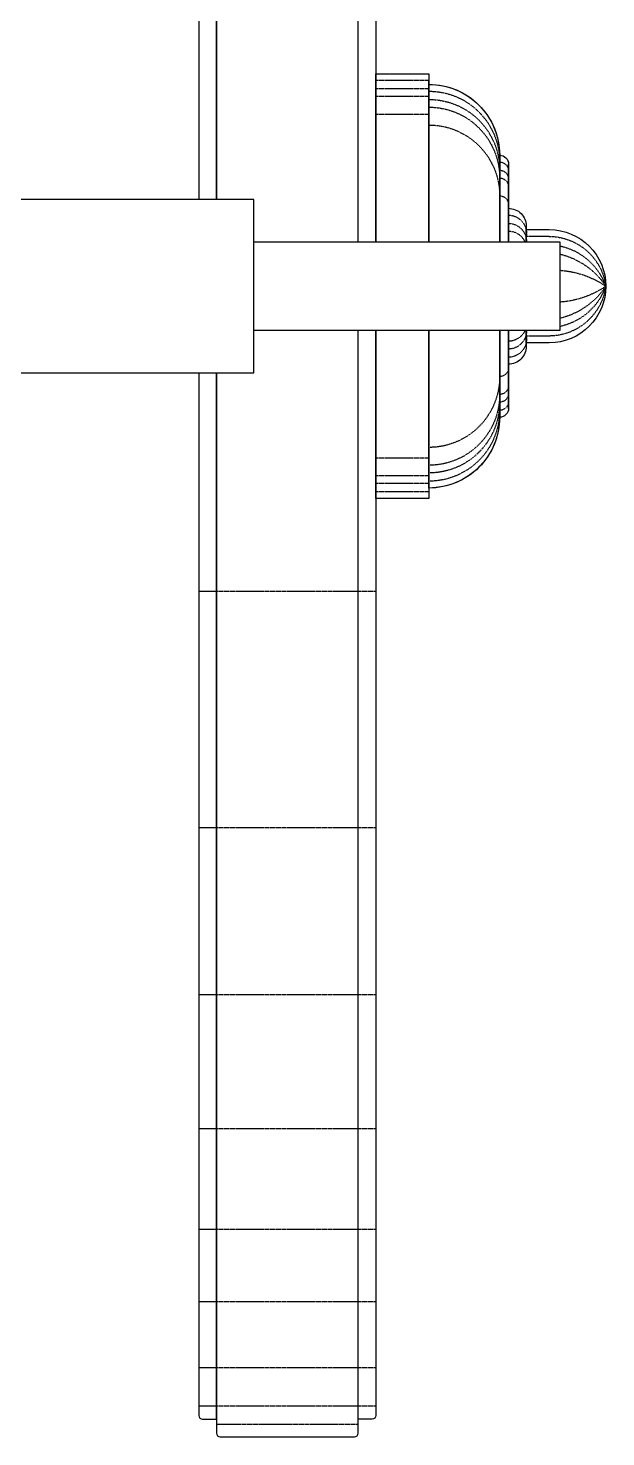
# Model space of a CAD drawing. Header units: millimetres. Extents: x -2664 to 5367, y -2692 to 3839.
# Drawn here: x 2521.8 to 2685, y 1841.5 to 2239.4 of the extents above; entities that cross this region are included whole.
import ezdxf

# ---------------------------------------------------------------- set-up
doc = ezdxf.new("R2010")
doc.units = ezdxf.units.MM
doc.header["$LTSCALE"] = 0.1
doc.header["$MEASUREMENT"] = 0
doc.set_wipeout_variables(frame=1)
doc.linetypes.add('ACAD_ISO07W100', pattern=[3, 0, -3])
doc.layers.add('CART', color=1, linetype='Continuous')
doc.layers.add('METAL', color=5, linetype='Continuous')

# ---------------------------------------------------------------- blocks, each defined once
blk = doc.blocks.new('*U59')
at = {"color": 8, "linetype": 'ACAD_ISO07W100', "ltscale": 0.1, "true_color": 0x7a7a7a}
blk.add_wipeout([(-5592.55, 2491.52), (-5552.55, 2491.52), (-5552.55, 2486.52), (-5547.55, 2486.52), (-5547.55, 2166.52), (-5662.55, 2166.52), (-5662.55, 2166.58), (-5662.55, 2166.68), (-5662.55, 2166.9), (-5662.51, 2167.62), (-5662.47, 2168.11), (-5662.42, 2168.55), (-5662.34, 2169.09), (-5662.25, 2169.59), (-5662.12, 2170.23), (-5661.99, 2170.72), (-5661.84, 2171.24), (-5661.68, 2171.72), (-5661.51, 2172.2), (-5661.38, 2172.54), (-5661.18, 2173.01), (-5660.93, 2173.54), (-5660.71, 2173.97), (-5660.53, 2174.31), (-5660.35, 2174.62), (-5660.04, 2175.12), (-5659.75, 2175.56), (-5659.48, 2175.94), (-5659.03, 2176.53), (-5658.76, 2176.87), (-5658.41, 2177.26), (-5657.19, 2178.47), (-5656.43, 2179.1), (-5655.51, 2179.78), (-5654.58, 2180.36), (-5653.6, 2180.88), (-5652.8, 2181.25), (-5652, 2181.56), (-5651.2, 2181.83), (-5650.32, 2182.07), (-5649.59, 2182.23), (-5648.73, 2182.37), (-5647.86, 2182.47), (-5647.02, 2182.51), (-5646, 2182.52), (-5640.05, 2182.52), (-5640.05, 2183.52), (-5640.04, 2183.8), (-5640, 2184.2), (-5639.93, 2184.59), (-5639.85, 2184.93), (-5639.73, 2185.29), (-5639.53, 2185.73), (-5639.29, 2186.16), (-5638.99, 2186.6), (-5638.64, 2187), (-5638.28, 2187.34), (-5637.8, 2187.69), (-5637.29, 2187.99), (-5636.73, 2188.23), (-5636.09, 2188.41), (-5635.72, 2188.48), (-5635.32, 2188.51), (-5635.05, 2188.52), (-5635.05, 2201.02), (-5635.02, 2201.43), (-5634.92, 2201.81), (-5634.76, 2202.19), (-5634.32, 2202.79), (-5633.96, 2203.09), (-5633.57, 2203.3), (-5633.28, 2203.41), (-5632.99, 2203.48), (-5632.76, 2203.51), (-5632.55, 2203.52), (-5632.5, 2204.9), (-5632.29, 2206.71), (-5631.94, 2208.43), (-5631.48, 2209.98), (-5630.88, 2211.52), (-5630.05, 2213.2), (-5629.33, 2214.4), (-5628.36, 2215.77), (-5627.52, 2216.78), (-5626.34, 2218), (-5624.9, 2219.25), (-5623.67, 2220.14), (-5621.68, 2221.31), (-5620.21, 2221.99), (-5619.23, 2222.37), (-5618.1, 2222.73), (-5616.75, 2223.07), (-5615.54, 2223.3), (-5614.24, 2223.45), (-5612.95, 2223.52), (-5612.55, 2223.52), (-5612.55, 2226.52), (-5597.55, 2226.52), (-5597.55, 2486.52), (-5592.55, 2486.52)], dxfattribs=at)
at = {"layer": 'CART'}
for centre, radius in [((-5612.55, 2203.52), 20), ((-5632.55, 2201.02), 2.5)]:
    blk.add_arc(centre, radius, 90, 180, dxfattribs=at)
at = {"color": 8, "linetype": 'ACAD_ISO07W100', "ltscale": 0.1, "true_color": 0x7a7a7a}
blk.add_wipeout([(-5592.55, 1841.52), (-5552.55, 1841.52), (-5552.55, 1846.52), (-5547.55, 1846.52), (-5547.55, 2166.52), (-5662.55, 2166.52), (-5662.55, 2166.46), (-5662.55, 2166.36), (-5662.55, 2166.14), (-5662.51, 2165.42), (-5662.47, 2164.93), (-5662.42, 2164.49), (-5662.34, 2163.95), (-5662.25, 2163.45), (-5662.12, 2162.81), (-5661.99, 2162.32), (-5661.84, 2161.8), (-5661.68, 2161.32), (-5661.51, 2160.84), (-5661.38, 2160.5), (-5661.18, 2160.03), (-5660.93, 2159.5), (-5660.71, 2159.07), (-5660.53, 2158.73), (-5660.35, 2158.42), (-5660.04, 2157.92), (-5659.75, 2157.48), (-5659.48, 2157.1), (-5659.03, 2156.51), (-5658.76, 2156.17), (-5658.41, 2155.78), (-5657.19, 2154.57), (-5656.43, 2153.94), (-5655.51, 2153.26), (-5654.58, 2152.68), (-5653.6, 2152.16), (-5652.8, 2151.79), (-5652, 2151.48), (-5651.2, 2151.21), (-5650.32, 2150.97), (-5649.59, 2150.81), (-5648.73, 2150.67), (-5647.86, 2150.57), (-5647.02, 2150.53), (-5646, 2150.52), (-5640.05, 2150.52), (-5640.05, 2149.52), (-5640.04, 2149.24), (-5640, 2148.84), (-5639.93, 2148.45), (-5639.85, 2148.11), (-5639.73, 2147.75), (-5639.53, 2147.31), (-5639.29, 2146.88), (-5638.99, 2146.44), (-5638.64, 2146.04), (-5638.28, 2145.7), (-5637.8, 2145.35), (-5637.29, 2145.05), (-5636.73, 2144.81), (-5636.09, 2144.63), (-5635.72, 2144.56), (-5635.32, 2144.53), (-5635.05, 2144.52), (-5635.05, 2132.02), (-5635.02, 2131.61), (-5634.92, 2131.23), (-5634.76, 2130.85), (-5634.32, 2130.25), (-5633.96, 2129.95), (-5633.57, 2129.74), (-5633.28, 2129.63), (-5632.99, 2129.56), (-5632.76, 2129.53), (-5632.55, 2129.52), (-5632.5, 2128.14), (-5632.29, 2126.33), (-5631.94, 2124.61), (-5631.48, 2123.06), (-5630.88, 2121.52), (-5630.05, 2119.84), (-5629.33, 2118.64), (-5628.36, 2117.27), (-5627.52, 2116.26), (-5626.34, 2115.04), (-5624.9, 2113.79), (-5623.67, 2112.9), (-5621.68, 2111.73), (-5620.21, 2111.05), (-5619.23, 2110.67), (-5618.1, 2110.31), (-5616.75, 2109.97), (-5615.54, 2109.74), (-5614.24, 2109.59), (-5612.95, 2109.52), (-5612.55, 2109.52), (-5612.55, 2106.52), (-5597.55, 2106.52), (-5597.55, 1846.52), (-5592.55, 1846.52)], dxfattribs=at)
for p, q in [((-5597.55, 2080.25), (-5547.55, 2080.25)), ((-5597.55, 2013.53), (-5547.55, 2013.53)), ((-5597.55, 1966.32), (-5547.55, 1966.32)), ((-5597.55, 1928.5), (-5547.55, 1928.5)), ((-5597.55, 1900.07), (-5547.55, 1900.07)), ((-5597.55, 1879.63), (-5547.55, 1879.63)), ((-5597.55, 1860.97), (-5547.55, 1860.97)), ((-5597.55, 1850.19), (-5547.55, 1850.19)), ((-5552.55, 1845.13), (-5592.55, 1845.13))]:
    blk.add_line(p, q, dxfattribs=at)
for points in [[(-5662.55, 2166.52, -0.37249), (-5646.55, 2180.59), (-5640.05, 2180.59, -0.462122), (-5635.05, 2186.59), (-5635.05, 2199.09, -0.414214), (-5632.55, 2201.59, -0.414214), (-5612.55, 2221.59), (-5612.55, 2224.59), (-5597.55, 2224.59)], [(-5662.55, 2166.52, -0.307215), (-5646.55, 2178.27), (-5640.05, 2178.27, -0.462122), (-5635.05, 2184.27), (-5635.05, 2196.77, -0.414214), (-5632.55, 2199.27, -0.414214), (-5612.55, 2219.27), (-5612.55, 2222.27), (-5597.55, 2222.27)], [(-5662.55, 2166.52, -0.227145), (-5646.55, 2176.09), (-5640.05, 2176.09, -0.462122), (-5635.05, 2182.09), (-5635.05, 2194.59, -0.414214), (-5632.55, 2197.09, -0.414214), (-5612.55, 2217.09), (-5612.55, 2220.09), (-5597.55, 2220.09)], [(-5662.55, 2166.52, -0.163726), (-5646.55, 2171.05), (-5640.05, 2171.05, -0.462122), (-5635.05, 2177.05), (-5635.05, 2189.55, -0.414214), (-5632.55, 2192.05, -0.414214), (-5612.55, 2212.05), (-5612.55, 2215.05), (-5597.55, 2215.05)], [(-5662.55, 2166.52, 0.37249), (-5646.55, 2152.45), (-5640.05, 2152.45, 0.462122), (-5635.05, 2146.45), (-5635.05, 2133.95, 0.414214), (-5632.55, 2131.45, 0.414214), (-5612.55, 2111.45), (-5612.55, 2108.45), (-5597.55, 2108.45)], [(-5662.55, 2166.52, 0.307215), (-5646.55, 2154.77), (-5640.05, 2154.77, 0.462122), (-5635.05, 2148.77), (-5635.05, 2136.27, 0.414214), (-5632.55, 2133.77, 0.414214), (-5612.55, 2113.77), (-5612.55, 2110.77), (-5597.55, 2110.77)], [(-5662.55, 2166.52, 0.227145), (-5646.55, 2156.95), (-5640.05, 2156.95, 0.462122), (-5635.05, 2150.95), (-5635.05, 2138.45, 0.414214), (-5632.55, 2135.95, 0.414214), (-5612.55, 2115.95), (-5612.55, 2112.95), (-5597.55, 2112.95)], [(-5662.55, 2166.52, 0.163726), (-5646.55, 2161.99), (-5640.05, 2161.99, 0.462122), (-5635.05, 2155.99), (-5635.05, 2143.49, 0.414214), (-5632.55, 2140.99, 0.414214), (-5612.55, 2120.99), (-5612.55, 2117.99), (-5597.55, 2117.99)]]:
    blk.add_lwpolyline(points, format="xyb", dxfattribs=at)
at = {"layer": 'CART'}
blk.add_line((-5635.05, 2132.02), (-5635.05, 2201.02), dxfattribs=at)
for points in [[(-5553.55, 1841.52), (-5591.55, 1841.52, -0.414214), (-5592.55, 1842.52), (-5592.55, 2490.52, -0.414214), (-5591.55, 2491.52), (-5553.55, 2491.52, -0.414214), (-5552.55, 2490.52), (-5552.55, 1842.52, -0.414214)], [(-5592.55, 2486.52), (-5596.55, 2486.52, 0.414214), (-5597.55, 2485.52), (-5597.55, 1847.52, 0.414214), (-5596.55, 1846.52), (-5592.55, 1846.52)], [(-5552.55, 2486.52), (-5548.55, 2486.52, -0.414214), (-5547.55, 2485.52), (-5547.55, 1847.52, -0.414214), (-5548.55, 1846.52), (-5552.55, 1846.52)], [(-5612.55, 2223.52, 0.414214), (-5632.55, 2203.52), (-5632.55, 2129.52, 0.414214), (-5612.55, 2109.52)], [(-5632.55, 2203.52, 0.414214), (-5635.05, 2201.02), (-5635.05, 2132.02, 0.414214), (-5632.55, 2129.52)], [(-5635.05, 2188.52, 0.414214), (-5640.05, 2183.52), (-5640.05, 2149.52, 0.414214), (-5635.05, 2144.52)], [(-5640.05, 2182.52), (-5646.55, 2182.52, 1), (-5646.55, 2150.52), (-5640.05, 2150.52)]]:
    blk.add_lwpolyline(points, format="xyb", close=True, dxfattribs=at)
blk.add_lwpolyline([(-5612.55, 2106.52), (-5597.55, 2106.52), (-5597.55, 2226.52), (-5612.55, 2226.52)], close=True, dxfattribs=at)
for centre, radius in [((-5632.55, 2132.02), 2.5), ((-5612.55, 2129.52), 20)]:
    blk.add_arc(centre, radius, 180, 270, dxfattribs=at)
blk = doc.blocks.new('*U105')
at = {"color": 8, "true_color": 0x7a7a7a}
blk.add_wipeout([(-4907.02, 2179.02), (-4820.52, 2179.02), (-4820.52, 2191.02), (-4730.02, 2191.02), (-4730.02, 2239.41), (-4680.02, 2239.41), (-4680.02, 2191.02), (-4310.02, 2191.02), (-4310.02, 2239.41), (-4260.02, 2239.41), (-4260.02, 2191.02), (-4169.52, 2191.02), (-4169.52, 2179.02), (-4083.02, 2179.02), (-4083.02, 2154.02), (-4169.52, 2154.02), (-4169.52, 2142.02), (-4820.52, 2142.02), (-4820.52, 2154.02), (-4907.02, 2154.02)], dxfattribs=at).dxf.layer = 'METAL'
at = {"layer": 'METAL'}
for points in [[(-4820.52, 2142.02), (-4169.52, 2142.02), (-4169.52, 2191.02), (-4820.52, 2191.02)], [(-4169.52, 2154.02), (-4169.52, 2179.02), (-4083.02, 2179.02), (-4083.02, 2154.02)]]:
    blk.add_lwpolyline(points, close=True, dxfattribs=at)

msp = doc.modelspace()

# ---------------------------------------------------------------- block references
at = {"xscale": -1}
msp.add_blockref('*U59', (-2977.53, 0), dxfattribs=at)

# ---------------------------------------------------------------- next in the draw order: block references
at = {"layer": 'METAL'}
msp.add_blockref('*U105', (6755.04, 0), dxfattribs=at)

doc.saveas('drawing.dxf')
